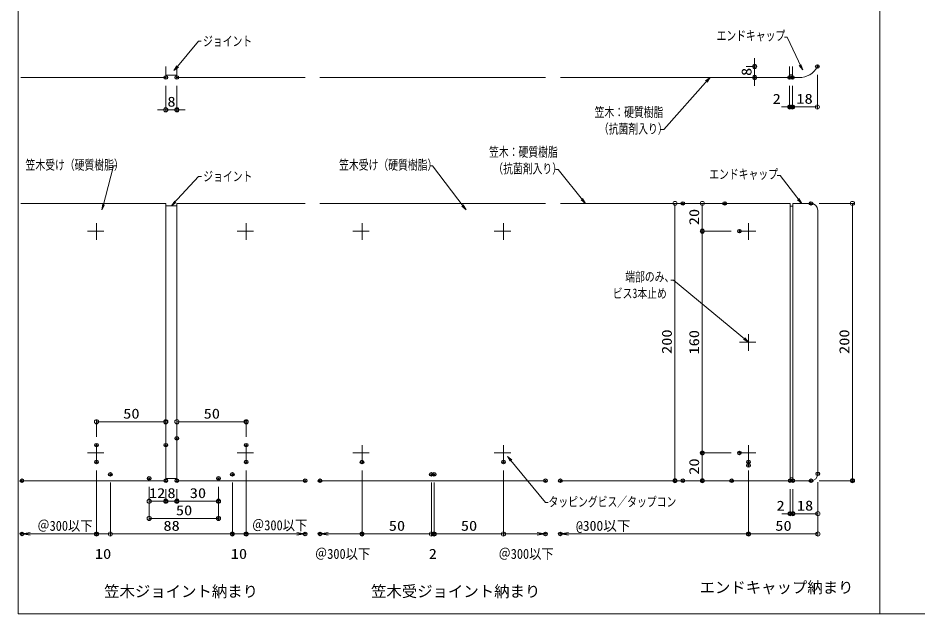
# Model space of a CAD drawing. Units: millimetres, scale not verified. Extents: x -613 to 599, y -415 to 416.
# Drawn here: x -613 to 37, y -415 to 14 of the extents above; entities that cross this region are included whole.
import ezdxf
from ezdxf.enums import TextEntityAlignment as Align

# ---------------------------------------------------------------- set-up
doc = ezdxf.new("R2010")
doc.units = ezdxf.units.MM
doc.header["$LTSCALE"] = 5
doc.header["$PDMODE"] = 32
doc.header["$PDSIZE"] = 2.5
doc.linetypes.add('CHAIN1', pattern=[8, 5, -1, 1, -1])
for name, color, linetype, lineweight in [('0-0_zumenwaku', 6, 'Continuous', 9), ('0-3_0', 1, 'Continuous', 9), ('0-6_02壁', 1, 'Continuous', 9), ('0-7_1', 5, 'CHAIN1', 9), ('0-8_一般寸法', 1, 'Continuous', 9), ('0-B_2', 3, 'Continuous', 9), ('0-C_3', 4, 'Continuous', 9), ('1-0_08文字', 2, 'Continuous', 9)]:
    doc.layers.add(name, color=color, linetype=linetype, lineweight=lineweight)
doc.layers.add('0-1_moji', color=2, linetype='Continuous')
doc.layers.add('0-9_Defpoints', color=7, linetype='Continuous')
doc.styles.add('ＭＳ ゴシック', font='')
doc.styles.add('ＭＳ Ｐゴシック', font='')
doc.styles.get('ＭＳ ゴシック').set_extended_font_data('MS Gothic')
doc.styles.get('ＭＳ Ｐゴシック').set_extended_font_data('MS PGothic')

# ---------------------------------------------------------------- blocks, each defined once
blk = doc.blocks.new('_ORIGIN')
at = {"layer": '0-3_0'}
blk.add_line((0, 0), (-5, 0), dxfattribs=at)
blk.add_circle((0, 0), 2.5, dxfattribs=at)
blk = doc.blocks.new('_Open')
at = {"layer": '0-3_0'}
blk.add_line((-5, 0.833), (0, 0), dxfattribs=at)
blk.add_lwpolyline([(-5, -0.833), (0, 0), (-5, 0)], dxfattribs=at)

msp = doc.modelspace()

# ---------------------------------------------------------------- linework, layer by layer
at = {"layer": '0-0_zumenwaku'}
msp.add_line((9.049, 54.468), (9.049, -415.452), dxfattribs=at)
msp.add_lwpolyline([(-612.62, -415.452), (587.38, -415.452), (587.38, 415.548), (-612.62, 415.548)], close=True, dxfattribs=at)
at = {"layer": '0-6_02壁'}
for p, q in [((-81.287, -17.549), (-81.287, -14.549)), ((-87.287, -20.549), (-82.787, -20.549)), ((-81.287, -28.551), (-81.287, -20.549)), ((-87.287, -28.551), (-82.787, -28.551)), ((-81.287, -31.551), (-81.287, -34.551))]:
    msp.add_line(p, q, dxfattribs=at)
at = {"layer": '0-7_1'}
for p, q in [((-556.015, -133.64), (-556.015, -145.562)), ((-448.015, -133.64), (-448.015, -145.562)), ((-364.475, -133.64), (-364.475, -145.562)), ((-262.475, -133.64), (-262.475, -145.562)), ((-85.679, -133.64), (-85.679, -145.562)), ((-550.799, -139.324), (-562.604, -139.324)), ((-442.799, -139.324), (-454.604, -139.324)), ((-359.258, -139.324), (-371.064, -139.324)), ((-257.258, -139.324), (-269.064, -139.324)), ((-80.463, -139.324), (-92.269, -139.324)), ((-85.679, -213.64), (-85.679, -225.562)), ((-80.463, -219.324), (-92.269, -219.324)), ((-556.015, -293.64), (-556.015, -305.845)), ((-448.015, -293.64), (-448.015, -305.845)), ((-364.475, -293.64), (-364.475, -305.845)), ((-262.475, -293.64), (-262.475, -305.845)), ((-85.679, -293.64), (-85.679, -305.845)), ((-550.799, -299.324), (-562.604, -299.324)), ((-442.799, -299.324), (-454.604, -299.324)), ((-359.258, -299.324), (-371.064, -299.324)), ((-257.258, -299.324), (-269.064, -299.324)), ((-80.463, -299.324), (-92.269, -299.324))]:
    msp.add_line(p, q, dxfattribs=at)
at = {"layer": '0-8_一般寸法'}
for p, q in [((-36.031, -26.551), (-36.031, -51.241)), ((-506.015, -34.551), (-506.015, -53.336)), ((-498.015, -34.551), (-498.015, -53.336)), ((-56.031, -34.551), (-56.031, -51.241)), ((-54.031, -34.551), (-54.031, -51.241)), ((-54.031, -34.551), (-54.031, -51.241)), ((-509.015, -51.836), (-512.015, -51.836)), ((-506.015, -51.836), (-498.015, -51.836)), ((-495.015, -51.836), (-492.015, -51.836)), ((-59.031, -49.741), (-62.031, -49.741)), ((-54.031, -49.741), (-56.031, -49.741)), ((-39.031, -49.741), (-51.031, -49.741)), ((-51.031, -49.741), (-48.031, -49.741)), ((-139.052, -119.324), (-140.242, -119.324)), ((-138.742, -122.324), (-138.742, -316.324)), ((-108.867, -119.324), (-120.538, -119.324)), ((-119.038, -122.324), (-119.038, -136.324)), ((-34.68, -119.324), (-9.237, -119.324)), ((-10.737, -122.324), (-10.737, -316.324)), ((-98.269, -139.324), (-120.538, -139.324)), ((-98.269, -139.324), (-120.538, -139.324)), ((-119.038, -142.324), (-119.038, -296.324)), ((-556.015, -287.64), (-556.015, -275.313)), ((-553.015, -276.813), (-509.015, -276.813)), ((-506.015, -287.64), (-506.015, -275.313)), ((-498.015, -282.763), (-498.015, -275.313)), ((-495.015, -276.813), (-451.015, -276.813)), ((-448.015, -287.64), (-448.015, -275.313)), ((-98.269, -299.324), (-120.538, -299.324)), ((-98.269, -299.324), (-120.538, -299.324)), ((-119.038, -302.324), (-119.038, -316.324)), ((-556.015, -311.845), (-556.015, -359.214)), ((-556.015, -311.845), (-556.015, -359.214)), ((-448.015, -311.845), (-448.015, -359.214)), ((-448.015, -311.845), (-448.015, -359.214)), ((-364.475, -311.845), (-364.475, -359.214)), ((-364.475, -311.845), (-364.475, -359.214)), ((-262.475, -311.845), (-262.475, -359.214)), ((-262.475, -311.845), (-262.475, -359.214)), ((-85.679, -311.845), (-85.679, -359.214)), ((-85.679, -314.329), (-85.679, -359.214)), ((-546.015, -320.724), (-546.015, -359.214)), ((-546.015, -320.724), (-546.015, -359.214)), ((-518.015, -323.624), (-518.015, -348.053)), ((-518.015, -323.624), (-518.015, -335.62)), ((-468.015, -323.624), (-468.015, -348.053)), ((-468.015, -323.624), (-468.015, -335.62)), ((-458.015, -320.724), (-458.015, -359.214)), ((-458.015, -320.724), (-458.015, -359.214)), ((-314.475, -320.724), (-314.475, -359.214)), ((-314.475, -320.724), (-314.475, -359.214)), ((-312.475, -320.724), (-312.475, -359.214)), ((-312.475, -320.724), (-312.475, -359.214)), ((-139.052, -319.324), (-140.242, -319.324)), ((-103.852, -319.324), (-120.538, -319.324)), ((-35.68, -320.324), (-35.68, -359.214)), ((-35.68, -320.324), (-35.68, -344.634)), ((-34.68, -319.324), (-9.237, -319.324)), ((-506.015, -325.324), (-506.015, -335.62)), ((-506.015, -325.324), (-506.015, -335.62)), ((-498.015, -325.324), (-498.015, -335.62)), ((-498.015, -325.324), (-498.015, -335.62)), ((-55.68, -325.324), (-55.68, -344.634)), ((-53.68, -325.324), (-53.68, -344.634)), ((-53.68, -325.324), (-53.68, -344.634)), ((-515.015, -334.12), (-509.015, -334.12)), ((-509.015, -334.12), (-512.015, -334.12)), ((-506.015, -334.12), (-498.015, -334.12)), ((-495.015, -334.12), (-492.015, -334.12)), ((-495.015, -334.12), (-471.015, -334.12)), ((-58.68, -343.134), (-61.68, -343.134)), ((-53.68, -343.134), (-55.68, -343.134)), ((-38.68, -343.134), (-50.68, -343.134)), ((-50.68, -343.134), (-47.68, -343.134)), ((-515.015, -346.553), (-471.015, -346.553)), ((-556.015, -357.714), (-603.798, -357.714)), ((-549.015, -357.714), (-553.015, -357.714)), ((-543.015, -357.714), (-461.015, -357.714)), ((-455.015, -357.714), (-451.015, -357.714)), ((-448.015, -357.714), (-411.519, -357.714)), ((-364.475, -357.714), (-388.827, -357.714)), ((-317.475, -357.714), (-361.475, -357.714)), ((-317.475, -357.714), (-320.475, -357.714)), ((-314.475, -357.714), (-312.475, -357.714)), ((-265.475, -357.714), (-309.475, -357.714)), ((-309.475, -357.714), (-306.475, -357.714)), ((-262.475, -357.714), (-238.122, -357.714)), ((-85.679, -357.714), (-215.43, -357.714)), ((-38.68, -357.714), (-82.679, -357.714))]:
    msp.add_line(p, q, dxfattribs=at)
at = {"layer": '0-9_Defpoints'}
for p in [(-81.287, -20.549), (-36.031, -20.551), (-506.015, -28.551), (-498.015, -28.551), (-81.287, -28.551), (-56.031, -28.551), (-54.031, -28.551), (-498.015, -51.836), (-56.031, -49.741), (-54.031, -49.741), (-133.052, -119.324), (-102.867, -119.324), (-40.68, -119.324), (-119.038, -139.324), (-92.269, -139.324), (-506.015, -276.813), (-448.015, -276.813), (-498.015, -288.763), (-556.015, -293.64), (-506.015, -293.64), (-448.015, -293.64), (-119.038, -299.324), (-92.269, -299.324), (-556.015, -305.845), (-448.015, -305.845), (-364.475, -305.845), (-262.475, -305.845), (-85.679, -305.845), (-85.679, -308.329), (-609.798, -319.324), (-546.015, -314.724), (-518.015, -317.624), (-506.015, -319.324), (-498.015, -319.324), (-468.015, -317.624), (-458.015, -314.724), (-405.519, -319.324), (-394.827, -319.324), (-314.475, -314.724), (-312.475, -314.724), (-232.122, -319.324), (-221.43, -319.324), (-138.742, -319.324), (-133.052, -319.324), (-119.038, -319.324), (-97.852, -319.324), (-55.68, -319.324), (-53.68, -319.324), (-40.68, -319.324), (-35.68, -314.324), (-10.737, -319.324), (-506.015, -334.12), (-498.015, -334.12), (-468.015, -334.12), (-55.68, -343.134), (-53.68, -343.134), (-468.015, -346.553), (-609.798, -357.714), (-556.015, -357.714), (-458.015, -357.714), (-448.015, -357.714), (-405.519, -357.714), (-394.827, -357.714), (-364.475, -357.714), (-312.475, -357.714), (-232.122, -357.714), (-221.43, -357.714), (-85.679, -357.714)]:
    msp.add_point(p, dxfattribs=at)
at = {"layer": '0-B_2'}
for p, q in [((-506.015, -28.551), (-506.015, -20.549)), ((-498.015, -28.551), (-498.015, -20.549)), ((-56.031, -20.551), (-56.031, -28.551)), ((-54.031, -20.551), (-54.031, -28.551)), ((-36.031, -20.789), (-36.031, -20.551)), ((-506.015, -28.551), (-610.658, -28.551)), ((-405.519, -28.551), (-498.015, -28.551)), ((-232.122, -28.551), (-394.827, -28.551)), ((-56.031, -28.551), (-221.43, -28.551)), ((-49.228, -28.551), (-54.031, -28.551)), ((-506.015, -119.324), (-610.658, -119.324)), ((-506.015, -119.324), (-506.015, -319.324)), ((-498.015, -119.324), (-498.015, -319.324)), ((-405.519, -119.324), (-498.015, -119.324)), ((-232.122, -119.324), (-394.827, -119.324)), ((-55.68, -119.324), (-221.43, -119.324)), ((-55.68, -119.324), (-55.68, -319.324)), ((-53.68, -119.324), (-53.68, -319.324)), ((-40.68, -119.324), (-53.68, -119.324)), ((-35.68, -124.324), (-35.68, -314.324)), ((-506.015, -319.324), (-609.798, -319.324)), ((-405.519, -319.324), (-498.015, -319.324)), ((-232.122, -319.324), (-394.827, -319.324)), ((-55.68, -319.324), (-221.43, -319.324)), ((-40.68, -319.324), (-53.68, -319.324))]:
    msp.add_line(p, q, dxfattribs=at)
for centre, radius, start, end in [((-49.175, -13.561), 15, 270, 331.19286), ((-40.68, -124.324), 5, 0, 90), ((-40.68, -314.324), 5, 270, 0)]:
    msp.add_arc(centre, radius, start, end, dxfattribs=at)
at = {"layer": '0-C_3'}
for p, q in [((-498.015, -26.851), (-506.015, -26.851)), ((-56.031, -26.551), (-54.031, -26.551)), ((-498.015, -121.024), (-506.015, -121.024)), ((-55.68, -121.324), (-53.68, -121.324)), ((-498.015, -317.624), (-506.015, -317.624)), ((-55.68, -317.324), (-53.68, -317.324))]:
    msp.add_line(p, q, dxfattribs=at)
at = {"layer": '1-0_08文字', "color": 1}
for points in [[(-59.741, 0.648), (-57.741, 0.648), (-47.511, -21.271)], [(-480.513, -2.418), (-482.513, -2.418), (-498.815, -22.09)], [(-148.866, -66.082), (-146.866, -66.082), (-114.758, -30.004)], [(-541.676, -92.13), (-543.676, -92.13), (-551.539, -122.025)], [(-315.527, -92.13), (-313.527, -92.13), (-290.732, -122.377)], [(-225.031, -94.809), (-223.031, -94.809), (-204.511, -117.831)], [(-480.351, -99.887), (-482.351, -99.887), (-500.584, -119.627)], [(-64.993, -99.242), (-62.993, -99.242), (-48.507, -117.828)], [(-141.735, -174.591), (-139.735, -174.591), (-87.243, -218.076)], [(-230.178, -335.101), (-232.178, -335.101), (-258.333, -303.298)]]:
    msp.add_lwpolyline(points, dxfattribs=at)

# ---------------------------------------------------------------- block references
at = {"layer": '0-6_02壁', "xscale": 0.6, "yscale": 0.6}
for p, rotation in [((-81.287, -20.549), 270), ((-81.287, -28.551), 90)]:
    msp.add_blockref('_ORIGIN', p, dxfattribs=dict(at, rotation=rotation))
at = {"layer": '0-8_一般寸法'}
for name, p, xscale, yscale in [('_ORIGIN', (-506.015, -51.836), 0.6, 0.6), ('_ORIGIN', (-56.031, -49.741), 0.6, 0.6), ('_ORIGIN', (-36.031, -49.741), 0.6, 0.6), ('_ORIGIN', (-506.015, -276.813), 0.6, 0.6), ('_ORIGIN', (-448.015, -276.813), 0.6, 0.6), ('_ORIGIN', (-506.015, -334.12), 0.6, 0.6), ('_ORIGIN', (-506.015, -334.12), 0.6, 0.6), ('_ORIGIN', (-468.015, -334.12), 0.6, 0.6), ('_ORIGIN', (-55.68, -343.134), 0.6, 0.6), ('_ORIGIN', (-35.68, -343.134), 0.6, 0.6), ('_ORIGIN', (-468.015, -346.553), 0.6, 0.6), ('_ORIGIN', (-546.015, -357.714), 0.6, 0.6), ('_ORIGIN', (-458.015, -357.714), 0.6, 0.6), ('_ORIGIN', (-448.015, -357.714), 0.6, 0.6), ('_Open', (-405.519, -357.714), 1.2, 1.2), ('_ORIGIN', (-314.475, -357.714), 0.6, 0.6), ('_ORIGIN', (-314.475, -357.714), 0.6, 0.6), ('_ORIGIN', (-262.475, -357.714), 0.6, 0.6), ('_Open', (-232.122, -357.714), 1.2, 1.2), ('_ORIGIN', (-35.68, -357.714), 0.6, 0.6)]:
    msp.add_blockref(name, p, dxfattribs=dict(at, xscale=xscale, yscale=yscale))
for name, p, xscale, yscale, rotation in [('_ORIGIN', (-498.015, -51.836), 0.6, 0.6, 180), ('_ORIGIN', (-54.031, -49.741), 0.6, 0.6, 180), ('_ORIGIN', (-54.031, -49.741), 0.6, 0.6, 180), ('_ORIGIN', (-138.742, -119.324), 0.6, 0.6, 90), ('_ORIGIN', (-119.038, -119.324), 0.6, 0.6, 90), ('_ORIGIN', (-10.737, -119.324), 0.6, 0.6, 90), ('_ORIGIN', (-119.038, -139.324), 0.6, 0.6, 270), ('_ORIGIN', (-119.038, -139.324), 0.6, 0.6, 90), ('_ORIGIN', (-556.015, -276.813), 0.6, 0.6, 180), ('_ORIGIN', (-498.015, -276.813), 0.6, 0.6, 180), ('_ORIGIN', (-119.038, -299.324), 0.6, 0.6, 270), ('_ORIGIN', (-119.038, -299.324), 0.6, 0.6, 90), ('_ORIGIN', (-138.742, -319.324), 0.6, 0.6, 270), ('_ORIGIN', (-119.038, -319.324), 0.6, 0.6, 270), ('_ORIGIN', (-10.737, -319.324), 0.6, 0.6, 270), ('_ORIGIN', (-518.015, -334.12), 0.6, 0.6, 180), ('_ORIGIN', (-498.015, -334.12), 0.6, 0.6, 180), ('_ORIGIN', (-498.015, -334.12), 0.6, 0.6, 180), ('_ORIGIN', (-53.68, -343.134), 0.6, 0.6, 180), ('_ORIGIN', (-53.68, -343.134), 0.6, 0.6, 180), ('_ORIGIN', (-518.015, -346.553), 0.6, 0.6, 180), ('_Open', (-609.798, -357.714), 1.2, 1.2, 180), ('_ORIGIN', (-556.015, -357.714), 0.6, 0.6, 180), ('_ORIGIN', (-546.015, -357.714), 0.6, 0.6, 180), ('_ORIGIN', (-458.015, -357.714), 0.6, 0.6, 180), ('_Open', (-394.827, -357.714), 1.2, 1.2, 180), ('_ORIGIN', (-364.475, -357.714), 0.6, 0.6, 180), ('_ORIGIN', (-312.475, -357.714), 0.6, 0.6, 180), ('_ORIGIN', (-312.475, -357.714), 0.6, 0.6, 180), ('_Open', (-221.43, -357.714), 1.2, 1.2, 180), ('_ORIGIN', (-85.679, -357.714), 0.6, 0.6, 180)]:
    msp.add_blockref(name, p, dxfattribs=dict(at, xscale=xscale, yscale=yscale, rotation=rotation))
at = {"layer": '1-0_08文字', "xscale": 0.8, "yscale": 0.8}
for p, rotation in [((-46.537, -23.018), 299.16062), ((-500.177, -23.554), 227.06732), ((-113.384, -28.551), 46.60805), ((-203.18, -119.324), 311.71137), ((-47.18, -119.324), 311.57389), ((-552.166, -123.924), 251.74078), ((-502.015, -121.024), 224.29426), ((-289.464, -123.924), 309.34311), ((-85.679, -219.324), 321.40982), ((-259.659, -301.801), 131.51851)]:
    msp.add_blockref('_Open', p, dxfattribs=dict(at, rotation=rotation))

# ---------------------------------------------------------------- texts
at = {"layer": '0-1_moji', "style": 'ＭＳ Ｐゴシック'}
for s, p in [('笠木ジョイント納まり', (-550.504, -405.653)), ('笠木受ジョイント納まり', (-357.988, -405.653)), ('エンドキャップ納まり', (-121.015, -402.793))]:
    msp.add_text(s, height=8.138, dxfattribs=at).set_placement(p, align=Align.BOTTOM_LEFT)
at = {"layer": '0-6_02壁', "color": 2, "style": 'ＭＳ ゴシック', "width": 1.2}
msp.add_text('8', height=7.221, rotation=90, dxfattribs=at).set_placement((-81.399, -27.407), align=Align.BOTTOM_LEFT)
at = {"layer": '0-8_一般寸法', "color": 2, "style": 'ＭＳ ゴシック'}
for s, width, p in [('8', 1.2, (-504.872, -51.724)), ('2', 1.2, (-68.287, -49.685)), ('18', 1.2, (-51.174, -49.629)), ('50', 1.2, (-536.73, -276.701)), ('50', 1.2, (-478.73, -276.701)), ('12', 1.2, (-518.158, -334.008)), ('8', 1.2, (-504.872, -334.008)), ('30', 1.2, (-488.73, -334.008)), ('50', 1.2, (-498.73, -346.441)), ('2', 1.2, (-65.487, -343.125)), ('18', 1.2, (-50.823, -343.022)), ('＠300以下', 0.9, (-598.678, -357.602)), ('88', 1.2, (-507.73, -357.602)), ('＠300以下', 0.9, (-443.842, -357.218)), ('50', 1.2, (-345.189, -357.602)), ('50', 1.2, (-293.189, -357.602)), ('50', 1.2, (-66.394, -357.602)), ('10', 1.2, (-557.158, -377.852)), ('10', 1.2, (-459.158, -377.852)), ('＠300以下', 0.9, (-398.422, -377.852)), ('2', 1.2, (-316.332, -377.852)), ('＠300以下', 0.9, (-266.07, -377.852))]:
    msp.add_text(s, height=7.221, dxfattribs=dict(at, width=width)).set_placement(p, align=Align.BOTTOM_LEFT)
at = {"layer": '0-8_一般寸法', "color": 2, "style": 'ＭＳ ゴシック', "width": 1.2}
for s, p in [('20', (-119.15, -135.038)), ('200', (-138.854, -227.895)), ('160', (-119.15, -228.324)), ('200', (-10.849, -227.895)), ('20', (-119.15, -315.038))]:
    msp.add_text(s, height=7.221, rotation=90, dxfattribs=at).set_placement(p, align=Align.BOTTOM_LEFT)
at = {"layer": '0-8_一般寸法', "color": 2, "style": 'ＭＳ ゴシック'}
msp.add_text('@300以下', height=7.216, dxfattribs=at).set_placement((-210.14, -357.602), align=Align.BOTTOM_LEFT)
at = {"layer": '1-0_08文字', "style": 'ＭＳ ゴシック', "width": 0.75}
for s, height, p in [('ジョイント', 6.928, (-479.142, -7.845)), ('エンドキャップ', 6.928, (-108.797, -3.838)), ('笠木：硬質樹脂', 6.928, (-196.714, -59.015)), ('（抗菌剤入り）', 6.928, (-193.642, -71.015)), ('笠木：硬質樹脂', 6.928, (-272.879, -87.741)), ('笠木受け（硬質樹脂）', 6.928, (-607.188, -97.062)), ('笠木受け（硬質樹脂）', 6.928, (-381.039, -97.062)), ('（抗菌剤入り）', 6.928, (-269.807, -99.741)), ('ジョイント', 6.928, (-478.98, -105.314)), ('エンドキャップ', 6.928, (-114.049, -103.727)), ('端部のみ、', 6.928, (-174.667, -177.69)), ('ビス3本止め', 6.927, (-183.609, -189.69)), ('タッピングビス／タップコン', 6.928, (-229.946, -340.033))]:
    msp.add_text(s, height=height, dxfattribs=at).set_placement(p, align=Align.BOTTOM_LEFT)

doc.saveas('drawing.dxf')
